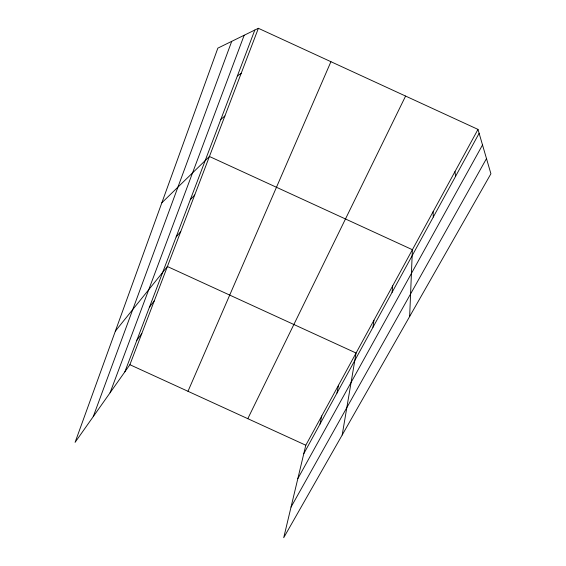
<?xml version="1.0" encoding="UTF-8"?>
<svg xmlns="http://www.w3.org/2000/svg" width="566" height="566" viewBox="0 0 566 566"><rect width="100%" height="100%" fill="white"/><g stroke="black" fill="none" stroke-linecap="round" stroke-linejoin="round"><path stroke-width="0.85" d="M409.657 316.493L412.395 249.712L209.427 156.478L161.848 202.777M392.075 292.374L392.691 285.851M372.987 327.254L373.942 320.243M342.197 434.978L356.071 353.021L167.394 266.515L115.372 331.11M336.982 393.052L338.525 385.213M319.988 424.104L321.785 415.911M477.987 129.395L305.803 445.23L283.722 537.7L490.913 173.762L477.987 129.395L258.386 28.3L217.853 48.131L75.087 442.343L129.89 364.702L258.386 28.3M93.241 416.626L231.713 41.353M110.073 392.776L244.172 35.255M124.853 371.841L254.82 30.048M187.99 391.297L330.926 61.694M247.802 418.677L405.589 96.064M303.772 453.727L479.126 133.3M297.815 478.666L482.522 144.953M291.037 507.072L486.491 158.593M136.866 340.251L141.811 333.494M149.459 307.133L154.299 300.801M176.146 236.956L180.731 231.607M190.289 199.756L194.725 194.973M220.839 119.405L224.9 115.973M237.366 75.943L241.194 73.311M129.89 364.702L305.803 445.23M454.958 171.639L455.58 176.316M433.124 211.691L433.287 217.054"/></g></svg>
